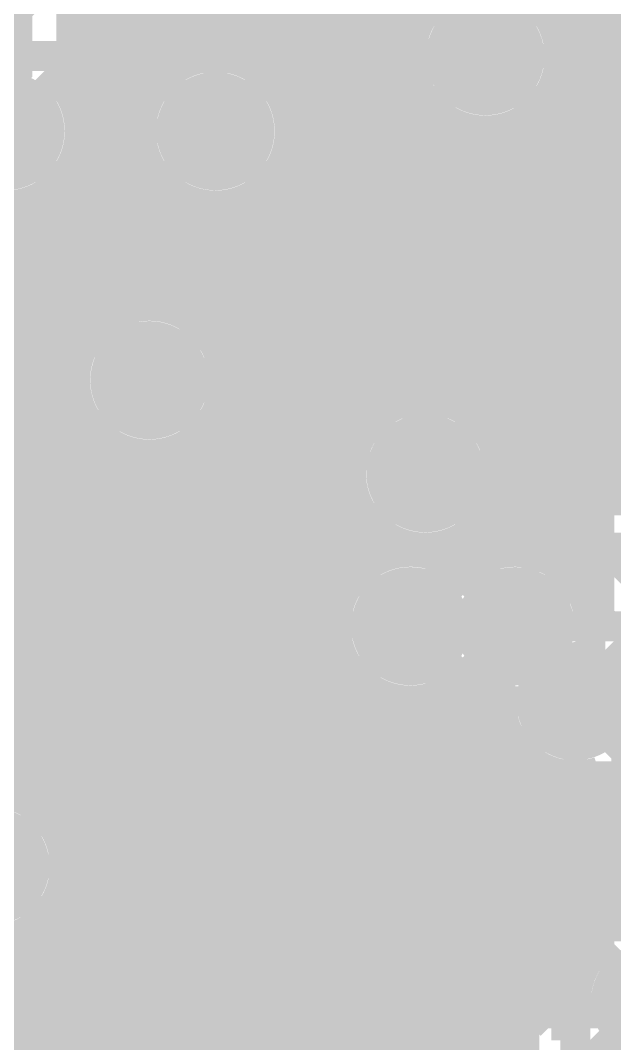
# Model space of a CAD drawing. Extents: x -4 to 136, y -50 to 40.
# Drawn here: x 99.06 to 104.09, y 11.96 to 20.62 of the extents above; entities that cross this region are included whole.
import ezdxf

# ---------------------------------------------------------------- set-up
doc = ezdxf.new("R2010")
doc.units = 0
doc.header["$MEASUREMENT"] = 0
doc.layers.get('0').update_dxf_attribs({"linetype": 'CONTINUOUS'})
for name, color, linetype in [('25-335-0_BOT', 7, 'CONTINUOUS'), ('25-335-0_DRD', 7, 'CONTINUOUS'), ('25-335-0_GND', 6, 'CONTINUOUS'), ('25-335-0_IN1', 4, 'CONTINUOUS'), ('25-335-0_SMT', 5, 'CONTINUOUS'), ('25-335-0_SPT', 10, 'CONTINUOUS'), ('25-335-0_SST', 9, 'CONTINUOUS'), ('25-335-0_TOP', 12, 'CONTINUOUS'), ('THRUHOLE_TAP', 15, 'CONTINUOUS')]:
    doc.layers.add(name, color=color, linetype=linetype)

# ---------------------------------------------------------------- blocks, each defined once
blk = doc.blocks.new('ROUND_40')
at = {"const_width": 0.29972}
blk.add_lwpolyline([(-0.14986, 0, 1), (0.14986, 0, 1)], format="xyb", close=True, dxfattribs=at)
blk = doc.blocks.new('ROUND_60')
at = {"const_width": 0.50038}
blk.add_lwpolyline([(-0.25019, 0, 1), (0.25019, 0, 1)], format="xyb", close=True, dxfattribs=at)
blk = doc.blocks.new('ROUND_62')
at = {"const_width": 0.50038}
blk.add_lwpolyline([(-0.25019, 0, 1), (0.25019, 0, 1)], format="xyb", close=True, dxfattribs=at)
blk = doc.blocks.new('ROUND_63')
at = {"const_width": 0.0635}
blk.add_lwpolyline([(-0.03175, 0, 1), (0.03175, 0, 1)], format="xyb", close=True, dxfattribs=at)
blk = doc.blocks.new('RECTANGLE_2')
blk.add_solid([(0.4826, 0.4064), (0.4826, -0.4064), (-0.4826, 0.4064), (-0.4826, -0.4064)])
blk = doc.blocks.new('RECTANGLE_17')
blk.add_solid([(0.508, 0.635), (0.508, -0.635), (-0.508, 0.635), (-0.508, -0.635)])
blk = doc.blocks.new('ROUND_23')
at = {"const_width": 0.10033}
blk.add_lwpolyline([(-0.050164, 0, 1), (0.050164, 0, 1)], format="xyb", close=True, dxfattribs=at)

msp = doc.modelspace()

# ---------------------------------------------------------------- linework, layer by layer
at = {"layer": '25-335-0_BOT'}
for points, const_width in [([(107.823, 13.335), (106.172, 11.684), (103.378, 11.684), (98.298, 16.764), (98.298, 19.939), (99.187, 20.828), (99.187, 26.289), (98.298, 27.178), (98.298, 31.369), (97.79, 31.877), (95.885, 31.877)], 0.2032), ([(100.711, 19.685), (100.711, 29.083), (102.0191, 30.3911), (102.0191, 30.50032)], 0.2032), ([(101.1428, 27.0383), (101.1428, 20.1422)], 0.254), ([(101.2698, 26.90114), (101.2698, 19.97456)], 0.254), ([(103.7844, 26.92654), (103.7844, 15.82928)], 0.254), ([(101.4984, 26.74112), (101.4984, 14.1732)], 0.254), ([(103.9622, 26.78684), (103.9622, 15.4559)], 0.254), ([(100.1522, 17.5768), (99.8728, 17.8562), (99.8728, 23.7998)], 0.381), ([(102.489, 22.225), (102.235, 21.971), (102.235, 17.69872), (102.489, 17.44472), (102.489, 16.7894)], 0.381), ([(101.7143, 21.971), (101.7143, 17.69872)], 0.254), ([(103.5558, 21.2979), (103.5558, 20.60956)], 0.254), ([(101.7143, 20.6756), (101.1428, 20.6756)], 0.254), ([(103.9622, 20.6756), (103.5177, 20.6756)], 0.254), ([(101.7143, 20.447), (101.1428, 20.447)], 0.254), ([(103.9622, 20.447), (103.61422, 20.447)], 0.254), ([(101.7143, 20.2184), (101.1428, 20.2184)], 0.254), ([(103.9622, 20.2184), (103.6193, 20.2184)], 0.254), ([(101.7143, 19.9898), (101.26218, 19.9898)], 0.254), ([(103.9622, 19.9898), (103.53294, 19.9898)], 0.254), ([(103.5558, 20.0279), (103.5558, 16.04518)], 0.254), ([(101.7143, 19.7612), (101.33584, 19.7612)], 0.254), ([(102.7557, 19.73834), (102.7557, 17.91462)], 0.254), ([(103.9622, 19.7612), (103.28656, 19.7612)], 0.254), ([(103.3272, 19.78406), (103.3272, 16.11884)], 0.254), ([(102.87, 19.70278), (102.87, 17.80032)], 0.254), ([(103.0986, 19.6977), (103.0986, 16.94688)], 0.254), ([(101.7143, 19.5326), (101.3206, 19.5326)], 0.254), ([(103.9622, 19.5326), (102.7557, 19.5326)], 0.254), ([(101.2698, 19.3929), (101.2698, 14.4018)], 0.254), ([(101.7143, 19.304), (101.21138, 19.304)], 0.254), ([(103.9622, 19.304), (102.7557, 19.304)], 0.254), ([(99.3521, 19.2151), (99.3521, 17.8562)], 0.254), ([(99.2124, 19.12112), (99.2124, 16.4592)], 0.254), ([(100.3935, 19.14144), (100.3935, 18.15846)], 0.254), ([(101.0412, 19.14906), (101.0412, 14.6304)], 0.254), ([(98.9838, 19.05762), (98.9838, 16.6878)], 0.254), ([(99.3521, 19.0754), (99.09048, 19.0754)], 0.254), ([(100.55098, 19.0754), (100.3935, 19.0754)], 0.254), ([(100.584, 19.06778), (100.584, 18.034)], 0.254), ([(100.8126, 19.0627), (100.8126, 14.859)], 0.254), ([(101.7143, 19.0754), (100.86848, 19.0754)], 0.254), ([(103.9622, 19.0754), (102.7557, 19.0754)], 0.254), ([(99.3521, 18.8468), (98.7298, 18.8468)], 0.254), ([(101.7143, 18.8468), (100.3935, 18.8468)], 0.254), ([(103.9622, 18.8468), (102.7557, 18.8468)], 0.254), ([(99.3521, 18.6182), (98.7298, 18.6182)], 0.254), ([(101.7143, 18.6182), (100.3935, 18.6182)], 0.254), ([(103.9622, 18.6182), (102.7557, 18.6182)], 0.254), ([(99.3521, 18.3896), (98.7298, 18.3896)], 0.254), ([(101.7143, 18.3896), (100.3935, 18.3896)], 0.254), ([(103.9622, 18.3896), (102.7557, 18.3896)], 0.254), ([(99.3521, 18.161), (98.7298, 18.161)], 0.254), ([(101.7143, 18.161), (100.3935, 18.161)], 0.254), ([(103.9622, 18.161), (102.7557, 18.161)], 0.254), ([(99.3521, 17.9324), (98.7298, 17.9324)], 0.254), ([(101.7143, 17.9324), (100.6729, 17.9324)], 0.254), ([(103.9622, 17.9324), (102.7557, 17.9324)], 0.254), ([(102.7557, 17.91462), (102.84968, 17.8181)], 0.254), ([(99.37496, 17.7038), (98.7298, 17.7038)], 0.254), ([(101.7143, 17.7038), (100.76942, 17.7038)], 0.254), ([(103.9622, 17.7038), (102.94112, 17.7038)], 0.254), ([(99.441, 17.5641), (99.441, 16.2306)], 0.254), ([(101.727, 17.58442), (101.727, 13.9446)], 0.254), ([(99.5172, 17.4752), (98.7298, 17.4752)], 0.254), ([(99.5045, 17.4879), (99.53244, 17.45996)], 0.254), ([(101.7651, 17.4752), (100.7745, 17.4752)], 0.254), ([(103.9622, 17.4752), (103.00716, 17.4752)], 0.254), ([(103.0097, 17.44472), (103.0097, 17.14246)], 0.254), ([(101.8667, 17.33042), (101.9683, 17.22882)], 0.254), ([(99.61626, 17.2466), (98.7298, 17.2466)], 0.254), ([(101.95052, 17.2466), (100.68814, 17.2466)], 0.254), ([(101.9556, 17.24152), (101.9556, 17.12468)], 0.254), ([(101.9683, 17.22882), (101.9683, 17.14246)], 0.254), ([(103.9622, 17.2466), (103.0097, 17.2466)], 0.254), ([(99.6696, 17.1704), (99.6696, 16.002)], 0.254), ([(100.584, 17.11706), (100.584, 15.0876)], 0.254), ([(99.8601, 17.018), (98.7298, 17.018)], 0.254), ([(98.7298, 16.9418), (103.5558, 12.1158)], 0.254), ([(99.8982, 17.00022), (99.8982, 15.7734)], 0.254), ([(100.1268, 16.94688), (100.1268, 15.5448)], 0.254), ([(100.3554, 16.9799), (100.3554, 15.3162)], 0.254), ([(101.90226, 17.018), (100.44176, 17.018)], 0.254), ([(103.9622, 17.018), (103.07574, 17.018)], 0.254), ([(101.85908, 16.7894), (98.8822, 16.7894)], 0.254), ([(103.9622, 16.7894), (103.11892, 16.7894)], 0.254), ([(103.0986, 16.62938), (103.0986, 16.1036)], 0.254), ([(101.90226, 16.5608), (99.1108, 16.5608)], 0.254), ([(103.9622, 16.5608), (103.07574, 16.5608)], 0.254), ([(101.9556, 16.45412), (101.9556, 15.97406)], 0.254), ([(102.05466, 16.3322), (99.3394, 16.3322)], 0.254), ([(103.9622, 16.3322), (102.9208, 16.3322)], 0.254), ([(102.87, 16.28648), (102.87, 15.99438)], 0.254), ([(102.1842, 16.23822), (102.1842, 16.09852)], 0.254), ([(102.4128, 16.16456), (102.4128, 16.12138)], 0.254), ([(102.6414, 16.17726), (102.6414, 16.05788)], 0.254), ([(102.20198, 16.1036), (99.568, 16.1036)], 0.254), ([(103.09098, 16.1036), (102.51948, 16.1036)], 0.254), ([(103.9622, 16.1036), (103.40848, 16.1036)], 0.254), ([(101.85908, 15.875), (99.7966, 15.875)], 0.254), ([(103.9622, 15.875), (103.75138, 15.875)], 0.254), ([(101.74986, 15.6464), (100.0252, 15.6464)], 0.254), ([(103.9622, 15.6464), (103.8606, 15.6464)], 0.254), ([(98.9203, 15.52956), (103.06558, 11.38428)], 0.254), ([(98.9838, 15.46606), (98.9838, 14.06652)], 0.254), ([(99.03206, 15.4178), (98.8949, 15.4178)], 0.254), ([(101.73716, 15.4178), (100.2538, 15.4178)], 0.254), ([(99.2124, 15.23746), (99.2124, 13.94206)], 0.254), ([(99.26066, 15.1892), (98.7552, 15.1892)], 0.254), ([(101.81082, 15.1892), (100.4824, 15.1892)], 0.254), ([(99.48926, 14.9606), (95.3008, 14.9606)], 0.254), ([(99.441, 15.00886), (99.441, 6.34238)], 0.254), ([(102.02672, 14.9606), (100.711, 14.9606)], 0.254), ([(101.9556, 15.0114), (101.9556, 13.716)], 0.254), ([(102.91572, 14.9606), (102.69728, 14.9606)], 0.254), ([(102.87, 14.99108), (102.87, 12.8016)], 0.254), ([(102.1842, 14.88948), (102.1842, 13.4874)], 0.254), ([(102.4128, 14.86662), (102.4128, 13.2588)], 0.254), ([(102.6414, 14.93012), (102.6414, 13.0302)], 0.254), ([(103.0986, 14.88186), (103.0986, 12.573)], 0.254), ([(99.6696, 14.78026), (99.6696, 6.4516)], 0.254), ([(99.71786, 14.732), (95.3008, 14.732)], 0.254), ([(103.14178, 14.732), (100.9396, 14.732)], 0.254), ([(99.8982, 14.55166), (99.8982, 6.46684)], 0.254), ([(99.94646, 14.5034), (95.3008, 14.5034)], 0.254), ([(103.2383, 14.5034), (101.1682, 14.5034)], 0.254), ([(103.3272, 14.39926), (103.3272, 12.3444)], 0.254), ([(100.17506, 14.2748), (95.3008, 14.2748)], 0.254), ([(100.1268, 14.32306), (100.1268, 6.39318)], 0.254), ([(103.52278, 14.2748), (101.3968, 14.2748)], 0.254), ([(103.5558, 14.2621), (103.5558, 12.1158)], 0.254), ([(103.9622, 14.2621), (103.9622, 12.7762)], 0.254), ([(103.7844, 14.22908), (103.7844, 12.47648)], 0.254), ([(100.3554, 14.09446), (100.3554, 6.17728)], 0.254), ([(100.40366, 14.0462), (99.04222, 14.0462)], 0.254), ([(103.9622, 14.0462), (101.6254, 14.0462)], 0.254), ([(100.584, 13.86586), (100.584, 4.4958)], 0.254), ([(100.63226, 13.8176), (99.3267, 13.8176)], 0.254), ([(103.9622, 13.8176), (101.854, 13.8176)], 0.254), ([(100.86086, 13.589), (99.42322, 13.589)], 0.254), ([(100.8126, 13.63726), (100.8126, 4.4958)], 0.254), ([(103.9622, 13.589), (102.0826, 13.589)], 0.254), ([(101.0412, 13.40866), (101.0412, 4.4958)], 0.254), ([(101.08946, 13.3604), (99.4283, 13.3604)], 0.254), ([(103.9622, 13.3604), (102.3112, 13.3604)], 0.254), ([(101.31806, 13.1318), (99.34194, 13.1318)], 0.254), ([(101.2698, 13.18006), (101.2698, 4.4958)], 0.254), ([(103.9622, 13.1318), (102.5398, 13.1318)], 0.254), ([(99.2124, 12.9794), (99.2124, 9.87806)], 0.254), ([(101.54666, 12.9032), (99.09556, 12.9032)], 0.254), ([(101.4984, 12.95146), (101.4984, 4.4958)], 0.254), ([(103.9622, 12.9032), (102.7684, 12.9032)], 0.254), ([(98.9838, 12.85748), (98.9838, 10.00252)], 0.254), ([(101.727, 12.72286), (101.727, 4.4958)], 0.254), ([(101.77526, 12.6746), (95.377, 12.6746)], 0.254), ([(103.8733, 12.6746), (102.997, 12.6746)], 0.254), ([(102.00386, 12.446), (95.59798, 12.446)], 0.254), ([(101.9556, 12.49426), (101.9556, 4.4958)], 0.254), ([(103.77678, 12.446), (103.2256, 12.446)], 0.254), ([(102.1842, 12.26566), (102.1842, 4.6228)], 0.254), ([(102.23246, 12.2174), (95.6818, 12.2174)], 0.254), ([(103.7717, 12.2174), (103.4542, 12.2174)], 0.254), ([(103.7971, 12.1158), (103.5558, 12.1158)], 0.254), ([(103.7844, 12.15898), (103.7844, 12.1158)], 0.254), ([(102.4128, 12.03706), (102.4128, 4.8514)], 0.254), ([(102.46106, 11.9888), (95.6818, 11.9888)], 0.254)]:
    msp.add_lwpolyline(points, dxfattribs=dict(at, const_width=const_width))
at = {"layer": '25-335-0_BOT', "const_width": 0.254}
for points in [[(103.62692, 20.32, 0.4142136), (102.997, 20.94992)], [(102.997, 19.69008, 0.4142136), (103.62692, 20.32)], [(101.34092, 19.685, 0.2063464), (101.14352, 20.14296)], [(102.7557, 19.73834, 0.0986279), (102.997, 19.69028)], [(100.711, 19.05508, 0.4142136), (101.34092, 19.685)], [(98.933, 19.05508, 0.1841181), (99.35228, 19.21489)], [(100.3935, 19.14144, 0.1329388), (100.711, 19.05551)], [(100.78212, 17.5768, 0.3032006), (100.3935, 18.15846)], [(99.3521, 17.8562, 0.1989124), (99.50461, 17.48801)], [(99.3521, 17.8562, 0.1989124), (99.50461, 17.48801)], [(103.0097, 17.44472, 0.1989124), (102.85719, 17.81291)], [(103.0097, 17.44472, 0.1989124), (102.85719, 17.81291)], [(101.7143, 17.69872, 0.1989124), (101.86681, 17.33053)], [(100.1522, 16.94688, 0.4142136), (100.78212, 17.5768)], [(99.53244, 17.45996, 0.3606324), (100.1522, 16.94688)], [(101.9683, 17.14246, 0.1500719), (101.85989, 16.7894)], [(103.11892, 16.7894, 0.1500718), (103.01037, 17.14291)], [(101.85908, 16.7894, 0.4142136), (102.489, 16.15948)], [(102.489, 16.15948, 0.4142136), (103.11892, 16.7894)], [(102.362, 16.12392, 0.4142136), (101.73208, 15.494)], [(102.8065, 15.94104, 0.198172), (102.362, 16.12442)], [(103.251, 16.12392, 0.1981726), (102.80685, 15.94069)], [(103.88092, 15.494, 0.4142136), (103.251, 16.12392)], [(101.73208, 15.494, 0.4142136), (102.362, 14.86408)], [(103.9622, 15.4559, 0.0332878), (103.88119, 15.47758)], [(102.362, 14.86408, 0.1981715), (102.80615, 15.04731)], [(102.8065, 15.04696, 0.147947), (103.12883, 14.87553)], [(103.12908, 14.859, 0.4142136), (103.759, 14.22908)], [(103.759, 14.22908, 0.082214), (103.962, 14.26268)], [(99.43592, 13.462, 0.4142136), (98.806, 14.09192)], [(98.806, 12.83208, 0.4142136), (99.43592, 13.462)], [(103.9622, 12.7762, 0.2063465), (103.76513, 12.319)], [(103.76408, 12.319, 0.0822148), (103.79768, 12.116)]]:
    msp.add_lwpolyline(points, format="xyb", dxfattribs=at)
at = {"layer": '25-335-0_DRD', "const_width": 0.254}
for points in [[(102.362, 20.955), (102.362, 19.685)], [(103.632, 20.955), (102.362, 19.685)], [(103.632, 19.685), (102.362, 20.955)], [(103.632, 19.685), (103.632, 20.955)], [(99.568, 20.32), (98.298, 20.32)], [(99.568, 20.32), (98.298, 19.05)], [(99.568, 19.05), (98.298, 20.32)], [(99.568, 19.05), (99.568, 20.32)], [(100.076, 20.32), (100.076, 19.05)], [(101.346, 20.32), (100.076, 20.32)], [(101.346, 20.32), (100.076, 19.05)], [(101.346, 19.05), (100.076, 20.32)], [(101.346, 19.05), (101.346, 20.32)], [(102.362, 19.685), (103.632, 19.685)], [(98.298, 19.05), (99.568, 19.05)], [(100.076, 19.05), (101.346, 19.05)], [(99.5172, 18.2118), (99.5172, 16.9418)], [(100.7872, 18.2118), (99.5172, 18.2118)], [(100.7872, 18.2118), (99.5172, 16.9418)], [(100.7872, 16.9418), (99.5172, 18.2118)], [(100.7872, 16.9418), (100.7872, 18.2118)], [(101.854, 17.4244), (101.854, 16.1544)], [(103.124, 17.4244), (101.854, 17.4244)], [(103.124, 17.4244), (101.854, 16.1544)], [(103.124, 16.1544), (101.854, 17.4244)], [(103.124, 16.1544), (103.124, 17.4244)], [(99.5172, 16.9418), (100.7872, 16.9418)], [(101.727, 16.129), (101.727, 14.859)], [(102.997, 16.129), (101.727, 16.129)], [(102.997, 16.129), (101.727, 14.859)], [(102.997, 14.859), (101.727, 16.129)], [(101.854, 16.1544), (103.124, 16.1544)], [(102.616, 16.129), (102.616, 14.859)], [(103.886, 16.129), (102.616, 16.129)], [(103.886, 16.129), (102.616, 14.859)], [(103.886, 14.859), (102.616, 16.129)], [(102.997, 14.859), (102.997, 16.129)], [(103.886, 14.859), (103.886, 16.129)], [(103.124, 15.494), (103.124, 14.224)], [(104.394, 15.494), (103.124, 15.494)], [(104.394, 15.494), (103.124, 14.224)], [(104.394, 14.224), (103.124, 15.494)], [(101.727, 14.859), (102.997, 14.859)], [(102.616, 14.859), (103.886, 14.859)], [(103.124, 14.224), (104.394, 14.224)], [(99.441, 14.097), (98.171, 14.097)], [(99.441, 14.097), (98.171, 12.827)], [(99.441, 12.827), (98.171, 14.097)], [(99.441, 14.097), (98.171, 14.097)], [(99.441, 14.097), (98.171, 12.827)], [(99.441, 12.827), (98.171, 14.097)], [(99.441, 12.827), (99.441, 14.097)], [(99.441, 12.827), (99.441, 14.097)], [(102.362, 14.097), (102.362, 12.827)], [(103.632, 14.097), (102.362, 14.097)], [(103.632, 14.097), (102.362, 12.827)], [(103.632, 12.827), (102.362, 14.097)], [(102.362, 14.097), (102.362, 12.827)], [(103.632, 14.097), (102.362, 14.097)], [(103.632, 14.097), (102.362, 12.827)], [(103.632, 12.827), (102.362, 14.097)], [(103.632, 12.827), (103.632, 14.097)], [(103.632, 12.827), (103.632, 14.097)], [(103.759, 12.954), (103.759, 11.684)], [(105.029, 12.954), (103.759, 12.954)], [(105.029, 12.954), (103.759, 11.684)], [(105.029, 11.684), (103.759, 12.954)], [(98.171, 12.827), (99.441, 12.827)], [(98.171, 12.827), (99.441, 12.827)], [(102.362, 12.827), (103.632, 12.827)], [(102.362, 12.827), (103.632, 12.827)]]:
    msp.add_lwpolyline(points, dxfattribs=at)
at = {"layer": '25-335-0_IN1'}
for points, const_width in [([(102.0191, 27.96032), (100.60178, 26.543), (100.584, 26.543), (99.06, 25.019), (99.06, 20.18792), (98.933, 20.06092), (98.933, 19.685)], 0.2032), ([(101.4984, 26.71826), (101.4984, 7.6708)], 0.254), ([(101.727, 26.6446), (101.727, 7.6708)], 0.254), ([(101.2698, 26.59888), (101.2698, 19.97456)], 0.254), ([(101.0412, 26.37028), (101.0412, 20.22094)], 0.254), ([(100.8126, 26.15946), (100.8126, 20.3073)], 0.254), ([(100.584, 25.93086), (100.584, 20.30222)], 0.254), ([(102.362, 15.494), (102.997, 16.129), (104.648, 16.129), (112.903, 24.384), (112.903, 25.273)], 0.2032), ([(100.3554, 23.3934), (100.3554, 20.2057)], 0.254), ([(99.4918, 23.29688), (99.4918, 20.18792)], 0.254), ([(99.6696, 23.2029), (99.6696, 17.98066)], 0.254), ([(100.1268, 23.22322), (100.1268, 19.92122)], 0.254), ([(99.8982, 23.16988), (99.8982, 18.15338)], 0.254), ([(101.9556, 21.88972), (101.9556, 17.12468)], 0.254), ([(102.1842, 21.67382), (102.1842, 17.34058)], 0.254), ([(102.4128, 21.35378), (102.4128, 20.55622)], 0.254), ([(102.997, 20.32), (107.442, 20.32), (108.077, 20.955)], 0.2032), ([(102.4763, 20.6756), (99.4918, 20.6756)], 0.254), ([(102.37978, 20.447), (99.4918, 20.447)], 0.254), ([(100.37572, 20.2184), (99.4918, 20.2184)], 0.254), ([(102.3747, 20.2184), (101.04628, 20.2184)], 0.254), ([(102.4128, 20.08378), (102.4128, 17.41424)], 0.254), ([(100.15982, 19.9898), (99.48418, 19.9898)], 0.254), ([(102.46106, 19.9898), (101.26218, 19.9898)], 0.254), ([(107.442, 19.8882), (103.4542, 19.8882)], 0.254), ([(103.5558, 19.8882), (103.5558, 16.5608)], 0.254), ([(103.7844, 19.8882), (103.7844, 16.5608)], 0.254), ([(104.013, 19.8882), (104.013, 16.5608)], 0.254), ([(102.6414, 19.7993), (102.6414, 17.399)], 0.254), ([(100.08616, 19.7612), (99.55784, 19.7612)], 0.254), ([(102.7049, 19.7612), (101.33584, 19.7612)], 0.254), ([(107.66806, 19.7612), (103.28656, 19.7612)], 0.254), ([(103.3272, 19.78406), (103.3272, 16.5608)], 0.254), ([(102.87, 19.70278), (102.87, 17.28978)], 0.254), ([(103.0986, 19.6977), (103.0986, 16.94688)], 0.254), ([(100.09886, 19.5326), (99.5426, 19.5326)], 0.254), ([(100.1268, 19.44878), (100.1268, 18.20672)], 0.254), ([(107.43946, 19.5326), (101.3206, 19.5326)], 0.254), ([(101.2698, 19.3929), (101.2698, 7.6708)], 0.254), ([(100.20808, 19.304), (99.43338, 19.304)], 0.254), ([(99.441, 19.31162), (99.441, 7.6708)], 0.254), ([(107.21086, 19.304), (101.21138, 19.304)], 0.254), ([(99.2124, 19.12112), (99.2124, 13.94206)], 0.254), ([(100.3554, 19.1643), (100.3554, 18.1737)], 0.254), ([(101.0412, 19.14906), (101.0412, 7.6708)], 0.254), ([(98.9838, 19.05762), (98.9838, 14.06652)], 0.254), ([(100.55098, 19.0754), (99.09048, 19.0754)], 0.254), ([(100.584, 19.06778), (100.584, 18.034)], 0.254), ([(100.8126, 19.0627), (100.8126, 7.6708)], 0.254), ([(106.98226, 19.0754), (100.86848, 19.0754)], 0.254), ([(106.75366, 18.8468), (98.7298, 18.8468)], 0.254), ([(106.52506, 18.6182), (98.7298, 18.6182)], 0.254), ([(106.29646, 18.3896), (98.7298, 18.3896)], 0.254), ([(99.91598, 18.161), (98.7298, 18.161)], 0.254), ([(104.99598, 18.161), (100.38842, 18.161)], 0.254), ([(99.6315, 17.9324), (98.7298, 17.9324)], 0.254), ([(104.7115, 17.9324), (100.6729, 17.9324)], 0.254), ([(99.53498, 17.7038), (98.7298, 17.7038)], 0.254), ([(104.61498, 17.7038), (100.76942, 17.7038)], 0.254), ([(99.5299, 17.4752), (98.7298, 17.4752)], 0.254), ([(104.6099, 17.4752), (100.7745, 17.4752)], 0.254), ([(99.61626, 17.2466), (98.7298, 17.2466)], 0.254), ([(102.05466, 17.2466), (100.68814, 17.2466)], 0.254), ([(104.69626, 17.2466), (102.9208, 17.2466)], 0.254), ([(99.6696, 17.1704), (99.6696, 7.6708)], 0.254), ([(100.584, 17.11706), (100.584, 7.6708)], 0.254), ([(99.8601, 17.018), (98.7298, 17.018)], 0.254), ([(99.8982, 17.00022), (99.8982, 7.6708)], 0.254), ([(100.1268, 16.94688), (100.1268, 7.6708)], 0.254), ([(100.3554, 16.9799), (100.3554, 7.6708)], 0.254), ([(101.90226, 17.018), (100.44176, 17.018)], 0.254), ([(104.92486, 17.018), (103.07574, 17.018)], 0.254), ([(109.855, 13.589), (108.204, 15.24), (108.204, 16.51), (107.696, 17.018), (106.299, 17.018), (104.775, 15.494), (103.251, 15.494)], 0.2032), ([(101.85908, 16.7894), (98.7298, 16.7894)], 0.254), ([(104.69626, 16.7894), (103.11892, 16.7894)], 0.254), ([(103.0986, 16.62938), (103.0986, 16.5608)], 0.254), ([(101.90226, 16.5608), (98.7298, 16.5608)], 0.254), ([(104.46766, 16.5608), (103.07574, 16.5608)], 0.254), ([(101.9556, 16.45412), (101.9556, 15.97406)], 0.254), ([(102.05466, 16.3322), (98.7298, 16.3322)], 0.254), ([(102.1842, 16.23822), (102.1842, 16.09852)], 0.254), ([(102.42042, 16.16202), (102.37978, 16.12392)], 0.254), ([(102.20198, 16.1036), (98.7298, 16.1036)], 0.254), ([(101.85908, 15.875), (98.87458, 15.875)], 0.254), ([(101.74986, 15.6464), (98.92792, 15.6464)], 0.254), ([(101.73716, 15.4178), (98.8949, 15.4178)], 0.254), ([(101.81082, 15.1892), (98.7552, 15.1892)], 0.254), ([(102.02672, 14.9606), (98.0948, 14.9606)], 0.254), ([(101.9556, 15.0114), (101.9556, 7.6708)], 0.254), ([(102.91572, 14.9606), (102.69728, 14.9606)], 0.254), ([(102.87, 14.99108), (102.87, 7.6708)], 0.254), ([(102.1842, 14.88948), (102.1842, 7.6708)], 0.254), ([(102.4128, 14.86662), (102.4128, 7.6708)], 0.254), ([(102.6414, 14.93012), (102.6414, 7.6708)], 0.254), ([(103.0986, 14.88186), (103.0986, 7.6708)], 0.254), ([(103.759, 9.779), (103.759, 14.859)], 0.2032), ([(103.14178, 14.732), (98.1456, 14.732)], 0.254), ([(103.2383, 14.5034), (98.3742, 14.5034)], 0.254), ([(103.3272, 14.39926), (103.3272, 10.2362)], 0.254), ([(103.3272, 14.39926), (103.3272, 10.2362)], 0.254), ([(104.1908, 14.39926), (104.1908, 12.9159)], 0.254), ([(103.3272, 14.2748), (98.6028, 14.2748)], 0.254), ([(106.5022, 14.2748), (104.1908, 14.2748)], 0.254), ([(103.3272, 14.0462), (99.04222, 14.0462)], 0.254), ([(106.5022, 14.0462), (104.1908, 14.0462)], 0.254), ([(103.3272, 13.8176), (99.3267, 13.8176)], 0.254), ([(106.5022, 13.8176), (104.1908, 13.8176)], 0.254), ([(103.3272, 13.589), (99.42322, 13.589)], 0.254), ([(106.5022, 13.589), (104.1908, 13.589)], 0.254), ([(103.3272, 13.3604), (99.4283, 13.3604)], 0.254), ([(106.5022, 13.3604), (104.1908, 13.3604)], 0.254), ([(103.3272, 13.1318), (99.34194, 13.1318)], 0.254), ([(106.5022, 13.1318), (104.1908, 13.1318)], 0.254), ([(99.2378, 13.00226), (99.2378, 9.8552)], 0.254), ([(103.3272, 12.9032), (99.2378, 12.9032)], 0.254), ([(103.3272, 12.6746), (99.2378, 12.6746)], 0.254), ([(103.3272, 12.446), (99.2378, 12.446)], 0.254), ([(103.3272, 12.2174), (99.2378, 12.2174)], 0.254), ([(103.3272, 11.9888), (99.2378, 11.9888)], 0.254)]:
    msp.add_lwpolyline(points, dxfattribs=dict(at, const_width=const_width))
at = {"layer": '25-335-0_IN1', "const_width": 0.254}
for points in [[(102.997, 20.94992, 0.4142136), (102.36708, 20.32)], [(100.711, 20.31492, 0.4142136), (100.08108, 19.685)], [(101.34092, 19.685, 0.4142136), (100.711, 20.31492)], [(102.36708, 20.32, 0.4142136), (102.997, 19.69008)], [(99.46132, 20.0279, 0.0951392), (99.49205, 20.18792)], [(99.56292, 19.685, 0.144927), (99.46138, 20.02794)], [(102.997, 19.69008, 0.2063458), (103.45496, 19.88748)], [(98.933, 19.05508, 0.4142136), (99.56292, 19.685)], [(100.08108, 19.685, 0.4142136), (100.711, 19.05508)], [(100.711, 19.05508, 0.4142136), (101.34092, 19.685)], [(100.1522, 18.20672, 0.4142136), (99.52228, 17.5768)], [(100.78212, 17.5768, 0.4142136), (100.1522, 18.20672)], [(99.52228, 17.5768, 0.4142136), (100.1522, 16.94688)], [(100.1522, 16.94688, 0.4142136), (100.78212, 17.5768)], [(102.489, 17.41932, 0.4142136), (101.85908, 16.7894)], [(103.11892, 16.7894, 0.4142136), (102.489, 17.41932)], [(101.85908, 16.7894, 0.3826727), (102.42042, 16.16202)], [(103.07574, 16.5608, 0.0931475), (103.1187, 16.7894)], [(102.362, 16.12392, 0.4142136), (101.73208, 15.494)], [(101.73208, 15.494, 0.4142136), (102.362, 14.86408)], [(102.362, 14.86408, 0.1981715), (102.80615, 15.04731)], [(102.8065, 15.04696, 0.147947), (103.12883, 14.87553)], [(103.12908, 14.859, 0.2070672), (103.32775, 14.39984)], [(104.1908, 14.39926, 0.2070673), (104.38972, 14.859)], [(99.43592, 13.462, 0.4142136), (98.806, 14.09192)], [(99.2378, 13.00226, 0.2070673), (99.43672, 13.462)], [(104.394, 12.94892, 0.082215), (104.191, 12.91531)]]:
    msp.add_lwpolyline(points, format="xyb", dxfattribs=at)
at = {"layer": '25-335-0_SST', "const_width": 0.1524}
for points in [[(103.3145, 21.1455), (103.3145, 18.2245), (104.9528, 18.2245), (104.9528, 21.1455), (103.3145, 21.1455)], [(102.61346, 20.39112), (102.61346, 20.13712), (102.7557, 20.05076), (102.8954, 20.05076), (103.03764, 20.13712), (103.03764, 20.39112), (102.19182, 20.39112)], [(102.61346, 20.17776), (102.19182, 20.05076)], [(102.33152, 19.70532), (102.19182, 19.61896), (102.19182, 19.45132), (102.33152, 19.36496), (102.47376, 19.36496), (102.7557, 19.53514), (103.03764, 19.36496), (103.03764, 19.70532)], [(102.33152, 19.01952), (102.19182, 18.97634), (102.19182, 18.72234), (102.33152, 18.67916), (102.61346, 18.67916), (102.7557, 18.76552), (102.7557, 19.01952), (103.03764, 19.01952), (103.03764, 18.67916)], [(98.933, 12.319), (102.997, 12.319), (102.997, 16.891), (101.219, 16.891), (100.965, 16.637), (100.711, 16.891), (98.933, 16.891), (98.933, 12.319)], [(103.378, 12.319), (107.442, 12.319), (107.442, 16.891), (105.664, 16.891), (105.41, 16.637), (105.156, 16.891), (103.378, 16.891), (103.378, 12.319)], [(99.3648, 16.68526), (99.19462, 16.62684), (99.19462, 16.38808), (99.3648, 16.32966), (99.53498, 16.21028), (100.04298, 16.21028), (100.21062, 16.27124), (100.21062, 16.62684), (100.04298, 16.68526), (99.3648, 16.68526)], [(103.8098, 16.68526), (103.63962, 16.62684), (103.63962, 16.38808), (103.8098, 16.32966), (103.97998, 16.21028), (104.48798, 16.21028), (104.65562, 16.27124), (104.65562, 16.62684), (104.48798, 16.68526), (103.8098, 16.68526)], [(99.53498, 16.44904), (99.19462, 16.21028)], [(103.97998, 16.44904), (103.63962, 16.21028)], [(99.19462, 15.37208), (99.19462, 15.84706), (99.8728, 15.37208), (100.04298, 15.37208), (100.21062, 15.43304), (100.21062, 15.78864), (100.04298, 15.84706)], [(103.63962, 15.37208), (103.63962, 15.84706), (104.3178, 15.37208), (104.48798, 15.37208), (104.65562, 15.43304), (104.65562, 15.78864), (104.48798, 15.84706)], [(99.70262, 14.95044), (99.70262, 14.59484), (99.53498, 14.53388), (99.3648, 14.53388), (99.19462, 14.59484), (99.19462, 14.95044), (99.3648, 15.00886), (99.53498, 15.00886), (100.21062, 14.77264)], [(103.8098, 15.00886), (103.63962, 14.95044), (103.63962, 14.59484), (103.8098, 14.53388), (104.14762, 14.53388), (104.3178, 14.65326), (104.3178, 15.00886), (104.65562, 15.00886), (104.65562, 14.53388)]]:
    msp.add_lwpolyline(points, dxfattribs=at)
at = {"layer": '25-335-0_TOP'}
for points, const_width in [([(104.14, 24.511), (104.267, 24.511), (105.41, 23.368), (105.41, 21.59), (104.2162, 20.3962), (104.14, 20.3962)], 0.2032), ([(84.455, 18.034), (91.44, 18.034), (92.075, 17.399), (93.472, 17.399), (93.98, 17.907), (93.98, 18.288), (95.631, 19.939), (97.028, 19.939), (97.409, 20.32), (102.997, 20.32)], 0.2032), ([(113.157, 20.32), (112.522, 19.685), (103.251, 19.685), (102.616, 19.05), (99.822, 19.05), (95.631, 14.859), (90.297, 14.859), (90.297, 14.986)], 0.2032), ([(89.408, 15.494), (89.535, 15.621), (90.805, 15.621), (91.059, 15.367), (95.504, 15.367), (99.822, 19.685), (100.711, 19.685)], 0.2032), ([(103.3272, 19.14906), (102.92588, 18.75028)], 0.254), ([(103.3272, 19.14906), (103.3272, 18.5928)], 0.254), ([(103.3272, 19.14906), (103.3272, 18.5928)], 0.254), ([(102.489, 16.7894), (105.537, 16.7894), (105.8926, 17.145), (108.331, 17.145), (109.22, 18.034), (109.22, 18.161), (109.22, 18.9738)], 0.381), ([(103.3272, 19.0754), (103.251, 19.0754)], 0.254), ([(103.3272, 18.9738), (104.14, 18.9738)], 0.254), ([(104.9528, 18.9738), (104.14, 18.9738)], 0.254), ([(104.14, 18.9738), (105.3592, 18.9738), (105.41, 18.923), (105.4608, 18.9738), (106.68, 18.9738)], 0.2032), ([(103.3272, 18.8468), (103.0224, 18.8468)], 0.254), ([(103.0986, 18.92046), (103.0986, 18.5928)], 0.254), ([(102.87, 18.69948), (102.87, 18.5928)], 0.254), ([(102.616, 18.6182), (101.24186, 18.6182)], 0.254), ([(103.3272, 18.5928), (101.2698, 18.5928)], 0.254), ([(101.4984, 18.6182), (101.4984, 18.5928)], 0.254), ([(101.727, 18.6182), (101.727, 18.5928)], 0.254), ([(101.9556, 18.6182), (101.9556, 18.5928)], 0.254), ([(102.1842, 18.6182), (102.1842, 18.5928)], 0.254), ([(102.4128, 18.6182), (102.4128, 18.5928)], 0.254), ([(103.3272, 18.6182), (102.616, 18.6182)], 0.254), ([(102.6414, 18.6182), (102.6414, 18.5928)], 0.254), ([(108.077, 18.161), (106.172, 18.161), (106.045, 18.288), (104.775, 18.288), (104.648, 18.161), (101.092, 18.161), (100.965, 18.288), (99.695, 18.288), (95.758, 14.351), (81.407, 14.351), (80.391, 15.367)], 0.2032), ([(105.2322, 17.5768), (100.1522, 17.5768)], 0.381), ([(117.729, 13.462), (117.729, 14.478), (105.029, 14.478), (104.521, 14.986), (104.521, 15.621), (104.013, 16.129), (102.235, 16.129), (101.6, 16.764), (100.33, 16.764), (99.187, 15.621), (98.298, 15.621)], 0.2032), ([(100.1268, 15.94866), (99.49688, 15.32128)], 0.254), ([(100.1268, 15.94866), (100.1268, 14.4272)], 0.254), ([(100.1268, 15.94866), (100.1268, 14.7828)], 0.254), ([(100.1268, 15.875), (100.0506, 15.875)], 0.254), ([(100.1268, 15.6464), (99.822, 15.6464)], 0.254), ([(99.8982, 15.72006), (99.8982, 14.4272)], 0.254), ([(100.965, 15.748), (101.60508, 15.748), (101.85908, 15.494), (102.362, 15.494)], 0.2032), ([(103.251, 15.494), (102.489, 14.732), (101.473, 14.732), (100.965, 14.224), (100.965, 12.827), (100.584, 12.446), (96.774, 12.446), (96.393, 12.065), (95.504, 12.065), (95.25, 12.319), (95.25, 13.335), (94.869, 13.716)], 0.2032), ([(99.6696, 15.49146), (99.6696, 14.4272)], 0.254), ([(100.1268, 15.4178), (99.5934, 15.4178)], 0.254), ([(99.441, 15.27048), (99.441, 14.4272)], 0.254), ([(99.187, 15.1892), (98.7552, 15.1892)], 0.254), ([(98.9838, 15.1892), (98.9838, 14.06652)], 0.254), ([(100.1268, 15.1892), (99.187, 15.1892)], 0.254), ([(99.2124, 15.1892), (99.2124, 14.4272)], 0.254), ([(100.1268, 14.9606), (96.9772, 14.9606)], 0.254), ([(100.91166, 14.7828), (100.1268, 14.7828)], 0.254), ([(100.3554, 14.7828), (100.3554, 14.4272)], 0.254), ([(100.584, 14.7828), (100.584, 14.4272)], 0.254), ([(100.91166, 14.7828), (100.66528, 14.53388)], 0.254), ([(100.8126, 14.7828), (100.8126, 14.6812)], 0.254), ([(103.759, 14.859), (104.394, 14.224), (104.394, 13.462)], 0.2032), ([(100.86086, 14.732), (96.7486, 14.732)], 0.254), ([(103.13416, 14.76756), (102.79888, 14.43228)], 0.254), ([(103.14178, 14.732), (103.0986, 14.732)], 0.254), ([(103.0986, 14.72946), (103.0986, 12.6238)], 0.254), ([(100.6348, 14.5034), (96.52, 14.5034)], 0.254), ([(100.584, 14.4272), (99.1108, 14.4272)], 0.254), ([(99.1108, 14.4272), (99.1108, 14.01318)], 0.254), ([(102.8192, 14.4272), (102.8192, 12.6238)], 0.254), ([(103.2383, 14.5034), (102.87, 14.5034)], 0.254), ([(102.87, 14.50086), (102.87, 12.6238)], 0.254), ([(103.3272, 14.39926), (103.3272, 12.6238)], 0.254), ([(99.1108, 14.2748), (96.2914, 14.2748)], 0.254), ([(103.52278, 14.2748), (102.8192, 14.2748)], 0.254), ([(103.5558, 14.2621), (103.5558, 12.6238)], 0.254), ([(103.5558, 14.2621), (103.5558, 12.6238)], 0.254), ([(99.1108, 14.0462), (99.04222, 14.0462)], 0.254), ([(103.5558, 14.0462), (102.8192, 14.0462)], 0.254), ([(103.5558, 13.8176), (102.8192, 13.8176)], 0.254), ([(103.5558, 13.589), (102.8192, 13.589)], 0.254), ([(98.806, 13.462), (99.949, 13.462)], 0.2032), ([(98.806, 13.462), (99.949, 13.462)], 0.2032), ([(102.8192, 13.462), (101.981, 13.462)], 0.254), ([(101.981, 13.462), (102.997, 13.462)], 0.2032), ([(102.997, 13.462), (101.981, 13.462)], 0.2032), ([(103.5558, 13.3604), (102.8192, 13.3604)], 0.254), ([(103.5558, 13.1318), (102.8192, 13.1318)], 0.254), ([(103.5558, 12.9032), (102.8192, 12.9032)], 0.254), ([(103.5558, 12.6746), (102.8192, 12.6746)], 0.254), ([(103.5558, 12.6238), (102.8192, 12.6238)], 0.254), ([(104.394, 12.319), (104.267, 12.192), (100.965, 12.192), (100.711, 11.938), (97.282, 11.938), (96.901, 11.557), (95.377, 11.557), (95.25, 11.684), (83.82, 11.684), (83.439, 12.065)], 0.2032)]:
    msp.add_lwpolyline(points, dxfattribs=dict(at, const_width=const_width))
at = {"layer": '25-335-0_TOP', "const_width": 0.254}
for points in [[(102.616, 18.6182, 0.1989115), (102.92133, 18.74467)], [(102.616, 18.6182, 0.1989115), (102.92133, 18.74467)], [(101.2698, 18.5928, 0.021914), (101.24195, 18.61831)], [(101.2698, 18.5928, 0.021914), (101.24195, 18.61831)], [(99.187, 15.1892, 0.1989115), (99.49233, 15.31567)], [(99.187, 15.1892, 0.1989115), (99.49233, 15.31567)], [(103.13416, 14.76756, 0.2814393), (103.5558, 14.2621)], [(100.6602, 14.5288, 0.0739948), (100.58466, 14.42685)], [(100.6602, 14.5288, 0.0739948), (100.58466, 14.42685)], [(99.1108, 14.01318, 0.1269607), (98.806, 14.09184)]]:
    msp.add_lwpolyline(points, format="xyb", dxfattribs=at)

# ---------------------------------------------------------------- block references
at = {"layer": '25-335-0_BOT'}
for p in [(102.997, 20.32), (98.933, 19.685), (100.711, 19.685), (100.1522, 17.5768), (102.489, 16.7894), (102.362, 15.494), (103.251, 15.494), (103.759, 14.859), (98.806, 13.462), (102.997, 13.462)]:
    msp.add_blockref('ROUND_40', p, dxfattribs=at)
at = {"layer": '25-335-0_GND'}
for name, p in [('ROUND_60', (102.997, 20.32)), ('ROUND_60', (98.933, 19.685)), ('ROUND_60', (100.711, 19.685)), ('ROUND_62', (100.1522, 17.5768)), ('ROUND_62', (102.489, 16.7894)), ('ROUND_60', (102.362, 15.494)), ('ROUND_60', (103.251, 15.494)), ('ROUND_60', (103.759, 14.859)), ('ROUND_60', (98.806, 13.462)), ('ROUND_63', (102.997, 13.462)), ('ROUND_60', (104.394, 12.319))]:
    msp.add_blockref(name, p, dxfattribs=at)
at = {"layer": '25-335-0_IN1'}
for p in [(102.997, 20.32), (98.933, 19.685), (100.711, 19.685), (100.1522, 17.5768), (102.489, 16.7894), (102.362, 15.494), (103.251, 15.494), (103.759, 14.859), (98.806, 13.462), (102.997, 13.462)]:
    msp.add_blockref('ROUND_40', p, dxfattribs=at)
at = {"layer": '25-335-0_SMT'}
for name, p in [('RECTANGLE_2', (104.14, 20.3962)), ('RECTANGLE_2', (104.14, 18.9738)), ('RECTANGLE_17', (100.965, 15.748)), ('RECTANGLE_17', (99.949, 13.462)), ('RECTANGLE_17', (101.981, 13.462)), ('RECTANGLE_17', (104.394, 13.462))]:
    msp.add_blockref(name, p, dxfattribs=at)
at = {"layer": '25-335-0_SPT'}
for name, p in [('RECTANGLE_2', (104.14, 20.3962)), ('RECTANGLE_2', (104.14, 18.9738)), ('RECTANGLE_17', (100.965, 15.748)), ('RECTANGLE_17', (99.949, 13.462)), ('RECTANGLE_17', (101.981, 13.462)), ('RECTANGLE_17', (104.394, 13.462))]:
    msp.add_blockref(name, p, dxfattribs=at)
at = {"layer": '25-335-0_TOP'}
for name, p in [('RECTANGLE_2', (104.14, 20.3962)), ('ROUND_40', (102.997, 20.32)), ('ROUND_40', (98.933, 19.685)), ('ROUND_40', (100.711, 19.685)), ('RECTANGLE_2', (104.14, 18.9738)), ('ROUND_40', (100.1522, 17.5768)), ('ROUND_40', (102.489, 16.7894)), ('RECTANGLE_17', (100.965, 15.748)), ('ROUND_40', (102.362, 15.494)), ('ROUND_40', (103.251, 15.494)), ('ROUND_40', (103.759, 14.859)), ('RECTANGLE_17', (99.949, 13.462)), ('RECTANGLE_17', (101.981, 13.462)), ('RECTANGLE_17', (104.394, 13.462)), ('ROUND_40', (98.806, 13.462)), ('ROUND_40', (102.997, 13.462))]:
    msp.add_blockref(name, p, dxfattribs=at)
at = {"layer": 'THRUHOLE_TAP'}
for p in [(102.997, 20.32), (100.711, 19.685), (100.1522, 17.5768), (102.489, 16.7894), (102.362, 15.494), (103.251, 15.494), (103.759, 14.859), (102.997, 13.462)]:
    msp.add_blockref('ROUND_23', p, dxfattribs=at)

doc.saveas('drawing.dxf')
